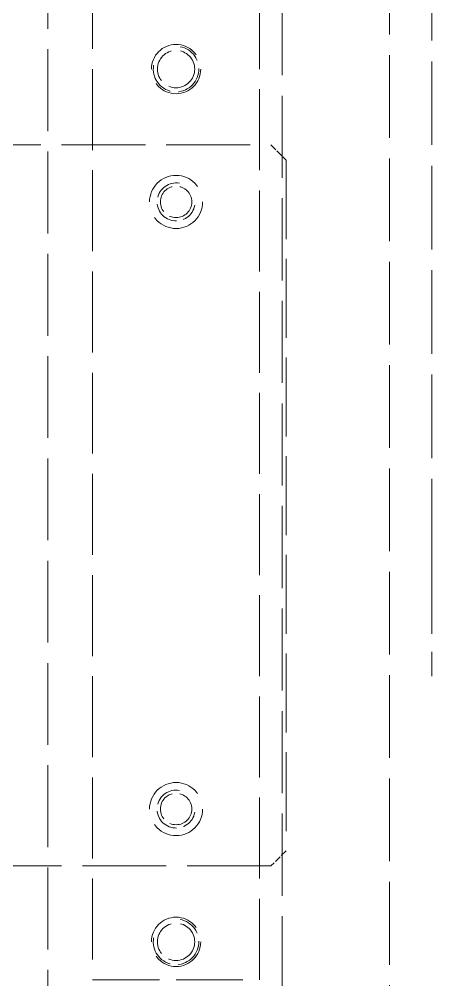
# Model space of a CAD drawing. Header units: millimetres. Extents: x 0 to 5945, y 0 to 4205.
# Drawn here: x 1754.9 to 1809.3, y 2415.5 to 2542 of the extents above; entities that cross this region are included whole.
import ezdxf

# ---------------------------------------------------------------- set-up
doc = ezdxf.new("R2010")
doc.units = ezdxf.units.MM
doc.header["$LTSCALE"] = 5
doc.linetypes.add('DASHED', pattern=[0.2067, 0.1654, -0.0413])
doc.layers.add('가려진 것(ISO)', color=2, linetype='DASHED', lineweight=18)

msp = doc.modelspace()

# ---------------------------------------------------------------- linework, layer by layer
at = {"layer": '가려진 것(ISO)', "ltscale": 13.075485}
msp.add_line((1789.576, 2345.457), (1789.576, 2845.457), dxfattribs=at)
at = {"layer": '가려진 것(ISO)', "ltscale": 13.176859}
msp.add_line((1803.693, 2349.357), (1803.693, 2798.76), dxfattribs=at)
at = {"layer": '가려진 것(ISO)', "ltscale": 13.043166}
msp.add_line((1758.693, 2753.76), (1758.693, 2349.357), dxfattribs=at)
at = {"layer": '가려진 것(ISO)', "ltscale": 13.304306}
msp.add_line((1809.276, 2470.457), (1809.276, 2690.457), dxfattribs=at)
at = {"layer": '가려진 것(ISO)', "ltscale": 12.901145}
for p, q in [((1764.576, 2655.457), (1764.576, 2415.457)), ((1786.576, 2415.457), (1786.576, 2655.457))]:
    msp.add_line(p, q, dxfattribs=at)
at = {"layer": '가려진 것(ISO)', "ltscale": 13.3425}
for p, q in [((1526.076, 2525.457), (1788.076, 2525.457)), ((1788.076, 2430.457), (1526.076, 2430.457))]:
    msp.add_line(p, q, dxfattribs=at)
at = {"layer": '가려진 것(ISO)', "ltscale": 1.077359}
for p, q in [((1788.076, 2525.457), (1790.076, 2523.457)), ((1790.076, 2432.457), (1788.076, 2430.457))]:
    msp.add_line(p, q, dxfattribs=at)
at = {"layer": '가려진 것(ISO)', "ltscale": 12.578616}
msp.add_line((1790.076, 2523.457), (1790.076, 2432.457), dxfattribs=at)
at = {"layer": '가려진 것(ISO)', "ltscale": 11.399102}
msp.add_line((1809.276, 2470.457), (1809.276, 2455.457), dxfattribs=at)
at = {"layer": '가려진 것(ISO)', "ltscale": 10.643445}
msp.add_line((1764.576, 2415.457), (1786.576, 2415.457), dxfattribs=at)
at = {"layer": '가려진 것(ISO)', "ltscale": 9.879222}
for centre in [(1775.576, 2535.457), (1775.576, 2420.457)]:
    msp.add_circle(centre, 3.25, dxfattribs=at)
at = {"layer": '가려진 것(ISO)', "ltscale": 5.88435}
for centre in [(1775.576, 2535.457), (1775.576, 2420.457)]:
    msp.add_circle(centre, 2.459, dxfattribs=at)
at = {"layer": '가려진 것(ISO)', "ltscale": 10.639162}
for centre in [(1775.576, 2517.957), (1775.576, 2437.957)]:
    msp.add_circle(centre, 3.5, dxfattribs=at)
at = {"layer": '가려진 것(ISO)', "ltscale": 4.94729}
for centre in [(1775.576, 2517.957), (1775.576, 2437.957)]:
    msp.add_circle(centre, 2.067, dxfattribs=at)
at = {"layer": '가려진 것(ISO)', "ltscale": 5.385303}
for centre in [(1775.576, 2535.457), (1775.576, 2420.457)]:
    msp.add_arc(centre, 3, 170, 80, dxfattribs=at)
at = {"layer": '가려진 것(ISO)', "ltscale": 4.487736}
for centre in [(1775.576, 2517.957), (1775.576, 2437.957)]:
    msp.add_arc(centre, 2.5, 80, 350, dxfattribs=at)

doc.saveas('drawing.dxf')
